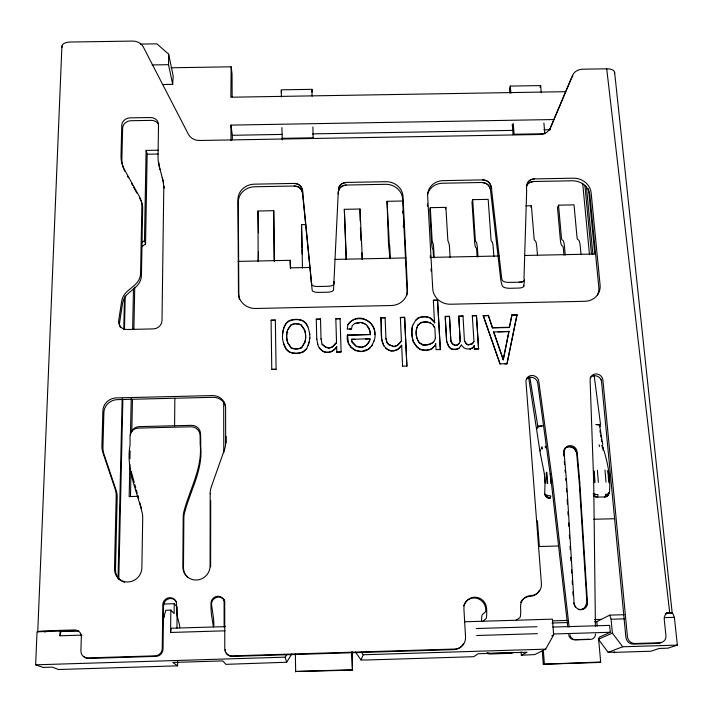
<?xml version="1.0" encoding="UTF-8"?>
<svg xmlns="http://www.w3.org/2000/svg" width="713" height="713" viewBox="0 0 713 713"><rect width="100%" height="100%" fill="white"/><g stroke="black" fill="none" stroke-linecap="round" stroke-linejoin="round"><path stroke-width="1.07" d="M210.62 566.906L210.691 500.553M316.26 319.21L320.52 319.121L316.26 319.21L316.759 339.112M163.33 604.027L174.222 603.706L174.124 613.581L170.826 610.096L165.826 610.239L162.974 620.069M176.958 628.091L177.145 607.004L174.222 603.706M46.265 631.513L37.023 631.789L35.65 664.819L43.021 667.404L52.085 667.127L58.591 669.507L177.608 665.835L177.644 661.512M225.005 630.827L170.585 632.458L170.826 610.096M174.578 425.982L174.863 398.237M162.742 84.526L172.68 84.366L168.518 64.687L168.651 54.143L156.869 43.849L140.247 44.099M322.026 344.192L325.538 346.973L328.996 347.935L332.392 346.812L336.554 342.552L332.383 347.079L328.987 348.194L325.529 347.231L322.026 344.192L321.037 338.746M141.352 247.072L145.559 243.926L147.154 154.222L146.103 150.425L158.241 150.202M145.559 243.926L144.472 240.611L146.103 150.425M129.846 464.27L129.178 496.569L137.957 496.337M129.962 458.7L130.123 450.91M130.443 435.313L131.21 398.558M132.636 329.513L133.491 288.302M130.488 496.15L130.987 471.685M131.807 431.641L132.458 399.396M133.884 329.335L134.748 287.072M118.046 578.778L122.173 398.549M123.75 329.566L124.49 297.303M118.768 579.758L122.868 399.423M124.463 329.299L125.221 295.904M325.681 352.195C330.119 352.739 334.406 350.529 336.679 346.714C335.226 349.593 332.338 351.794 329.103 352.374C324.023 353.167 318.15 348.933 317.748 344.022M171.102 67.771L231.172 66.817L230.843 97.218L565.569 91.683M333.951 281.466L333.809 284.157A6.257 2.094 -0.9 0 1 327.695 286.296L318.06 286.501A6.257 2.103 -1 0 1 311.697 284.63L302.882 194.658C303.453 189.275 300.137 183.054 294.068 183.419L254.345 184.168A16.568 15.169 -3.8 0 0 237.928 199.595L238.463 292.874A16.969 15.909 -6 0 0 255.593 308.488L391.366 305.521A16.88 15.829 8.4 0 0 407.497 289.246L403.005 196.44A16.479 15.098 6.5 0 0 385.893 181.699L346.349 182.439L342.801 183.259A8.182 7.487 3.4 0 0 339.085 186.842L338.167 193.989M406.704 295.521A16.8 15.766 8.4 0 0 407.078 291.421L402.613 198.98A16.408 15.044 6.5 0 0 385.581 184.302L346.215 185.041L342.686 185.852A8.137 7.451 3.4 0 0 338.987 189.417L338.265 192.153L333.541 289.897A6.257 2.282 -0.8 0 1 327.436 292.205L318.524 292.392A6.257 2.282 -1 0 1 312.169 290.351L302.517 192.831L301.644 190.13A8.155 7.469 -0.7 0 0 297.749 186.699L294.166 186.022L254.621 186.761A16.497 15.116 -3.8 0 0 238.276 202.136L238.828 295.048A16.898 15.838 -6 0 0 239.425 299.139M81.852 635.123L59.954 635.782L60.15 630.221M61.915 46.024L37.744 631.932A11.729 1.141 -0.6 0 1 47.227 630.773L74.607 629.962A7.246 6.791 -51.6 0 1 81.335 636.807L80.899 650.996A7.273 6.827 -53.6 0 0 87.672 657.912L155.202 655.844A7.201 6.863 -57.2 0 0 162.261 648.527L162.796 604.793A7.059 6.782 -52.1 0 1 169.747 597.654A7.059 6.782 -52.1 0 1 176.574 604.366A11.568 1.15 89.9 0 0 177.332 616.469L179.373 624.321A4.608 0.455 89.9 0 1 179.667 627.877M335.832 318.782L340.083 318.684L335.832 318.782L336.536 342.819M340.039 352.115L336.821 352.195L341.126 351.839M362.364 259.265L359.994 209.025L344.334 209.328L346.161 259.63M333.889 282.74L333.827 283.792M609.392 492.728C610.854 478.432 607.993 464.208 603.938 450.563M172.68 84.366L173.197 75.997L168.651 54.143M374.084 340.921C380.056 324.121 359.414 309.094 347.944 324.691C355.261 312.936 376.241 319.495 374.69 334.691M370.083 347.953C360.849 356.928 344.825 347.561 347.436 335.039L370.466 334.513C370.519 328.871 366.625 322.855 360.635 322.347L354.717 323.506L352.24 325.627L351.464 329.005L349.334 329.058M359.994 209.025L360.163 221.075M351.464 329.005L347.213 329.103L347.944 324.691M369.771 338.684L369.78 339.985L369.771 338.684L351.821 339.352L354.985 339.281M351.242 347.686L348.559 343.318L347.436 335.039M369.815 339.718C368.888 343.702 365.591 346.848 361.509 347.454L356.34 346.527C351.054 341.937 348.621 337.534 356.366 346.268L361.536 347.186L364.922 346.072L366.589 344.994L369.04 341.812M354.717 323.506L359.619 322.811M355.635 350.716L351.268 347.427M526.738 186.022L527.308 183.294A8.182 7.38 16.3 0 1 530.82 179.729L534.295 178.918L573.466 178.188A16.524 14.848 18.7 0 1 591.148 192.84L600.105 285.111A16.96 15.517 23.4 0 1 584.901 301.287L450.464 304.228A16.889 15.757 14.1 0 1 432.729 288.703L427.648 195.968A16.479 15.035 10.7 0 1 443.165 180.63L482.523 179.89C488.548 179.569 492.113 185.621 491.738 191.066L501.524 276.974A4.171 0.731 85.1 0 0 502.282 280.209L502.487 280.565A6.265 2.068 1.9 0 0 509.581 282.41L519.135 282.205A6.274 2.059 2 0 0 524.385 280.093L524.251 279.737A4.171 0.588 -86.8 0 1 524.046 276.501L526.684 190.398C525.668 185.246 528.235 178.74 534.295 178.918M523.779 286.323L524.403 280.485M360.805 351.643L368.461 349.12L372.578 344.851M170.585 632.458L171.12 628.242L225.299 626.629M402.64 201.004L387.043 201.307L388.478 243.124A9.92 0.642 89 0 0 389.093 249.194L389.913 258.721M347.409 335.306L370.466 334.513M381.678 338.675L380.867 317.784L385.109 317.686L385.938 338.577L386.972 342.703L388.763 344.744L393.977 346.705L397.346 345.591L401.472 341.072L397.399 345.324L394.031 346.447L388.808 344.486L387.016 342.445L385.983 338.31M385.109 317.686L380.822 318.06M608.341 493.761L607.316 496.061A4.403 3.396 57.6 0 1 605.15 496.711L604.419 496.551A4.349 0.963 87.1 0 0 605.595 494.367A4.403 1.747 4.3 0 0 608.341 493.761A4.403 3.396 57.3 0 1 604.419 496.551M338.372 189.587C338.568 185.532 342.409 182.448 346.349 182.439M338.265 192.153C338.479 188.116 342.293 185.041 346.215 185.041M563.582 451.641L565.035 448.334L567.129 447.06A5.802 4.118 10.9 0 1 571.051 446.882L574.972 448.976L576.612 452.443L579.25 482.558L586.906 602.601C587.209 606.959 582.539 610.613 578.359 609.428M606.968 495.749A4.34 3.895 -22.1 0 0 609.276 492.264L608.118 494.858A4.34 3.904 -22 0 1 607.351 495.517M385.483 347.944C389.984 353.06 398.451 350.903 401.669 345.226L402.578 366.384M309.888 337.962L308.346 345.538M390.742 350.948L394.164 350.867L397.587 349.495M406.865 366.286L404.61 317.249L400.376 317.347L401.419 341.34M483.28 315.511L500.098 364.102L483.182 315.788L488.352 315.396L492.469 327.9L509.376 327.517L511.97 314.87L517.023 314.763L507.05 363.692L504.973 363.986M509.376 327.517L511.97 314.87M503.218 359.833L508.957 331.385L493.601 332L503.218 359.833L508.957 331.385M506.925 363.942L517.023 314.763M401.669 345.226L397.533 349.753M450.135 257.446L449.618 248.801A9.911 1.087 89.1 0 0 448.664 242.687L447.871 240.575L445.883 207.358L430.296 207.661L429.805 210.023L431.588 242.251A9.911 0.971 89.1 0 0 432.434 248.302L433.067 249.71L433.575 257.821M563.591 451.525L563.858 450.277M282.437 334.7C283.391 329.843 284.211 323.747 289.032 321.126A16.978 16.114 -2.6 0 1 302.668 320.823L306.144 323.836L307.918 326.884M258.48 251.858L258.364 261.448M430.866 349.317A14.162 13.395 13.8 0 1 419.734 349.236L417.069 347.213L413.397 342.106A34.099 32.147 15.9 0 1 412.586 325.574L412.649 325.306A34.117 32.165 15.9 0 0 413.46 341.839L417.132 346.955L419.797 348.978A14.171 13.395 13.8 0 0 431.748 348.702L434.992 345.511M418.157 318.256L418.219 317.98A14.144 13.36 13.5 0 1 430.082 317.713C435.117 321.741 437.889 326.367 430.01 317.989A14.135 13.351 13.5 0 0 418.157 318.256L415.724 320.36M435.367 338.488L434.877 327.9L433.014 324.843L430.358 322.846A11.372 10.748 13.7 0 0 420.18 323.078L417.675 325.458L420.117 323.346A11.363 10.74 13.7 0 1 426 322.098M445.518 208.936L445.883 207.358M59.954 635.782L60.97 631.54L78.715 631.005M435.438 338.229C434.146 343.844 428.05 345.68 422.934 345.003L419.413 343.006L417.613 339.664A19.492 18.395 14.8 0 1 416.989 327.267M309.13 342.142L306.706 348.71L303.346 351.919A16.978 16.123 -2.6 0 1 289.603 352.231C284.639 349.7 283.435 343.577 282.491 338.586M433.361 300.271L437.577 300.182L433.361 300.271L434.52 323.025M422.934 345.003C426.303 345.012 431.909 344.138 433.834 341.634M430.358 322.846L430.287 323.123A11.363 10.74 13.7 0 0 426.837 322.169M433.014 324.843L434.333 327.401M493.868 256.546L493.262 247.91A9.902 1.417 89.2 0 0 492.059 241.805L491.435 241.226A3.957 0.561 89.3 0 1 490.963 238.81L488.182 199.364L472.657 199.658L471.997 202.055L474.6 241.377A9.902 1.292 89.3 0 0 475.687 247.42L476.257 248.017A3.966 0.517 89.2 0 1 476.703 250.468L477.131 256.921M537.798 426.026L537.165 428.317A4.242 2.005 -6.7 0 1 538.796 426.837A6.845 3.226 -6.8 0 1 540.294 426.24A4.242 2.005 -6.8 0 1 542.468 425.911L537.798 426.026L529.795 377.132M435.652 343.675L436.071 349.646L440.331 349.548L437.577 300.182M541.283 92.735L540.659 85.587L510.321 86.086L509.519 88.893L509.831 92.966M459.564 342.864L457.051 345.261L454.502 345.315L451.819 343.301L450.848 341.251L449.484 316.26L445.26 316.349L446.677 341.081L448.682 346.233L450.509 348.274C453.005 350.038 457.131 349.04 458.94 348.336C456.365 349.914 453.085 349.94 450.429 348.532L448.602 346.491L446.596 341.349L445.242 317.704M440.331 349.548L437.506 300.467M450.848 341.251L449.484 316.26M459.422 328.14L458.7 316.331L463.013 315.957L464.448 340.939L466.347 344.005L468.111 345.003L472.3 343.871L473.967 341.5L472.309 315.752L476.525 315.654L478.583 348.924L474.332 349.022L474.234 345.645C474.626 347.971 465.402 351.09 472.657 347.766M565.035 448.334L563.591 452.782L563.858 456.008M463.013 315.957L458.7 316.331M454.502 345.315L457.14 345.003L458.78 343.924M540.044 87.458L540.659 85.587M458.789 316.055L460.206 341.037L459.546 330.288M459.475 343.122L460.295 340.769M461.311 345.163L464.145 347.962L466.765 348.942L470.17 348.862M472.309 315.752L476.525 315.654M464.448 340.939L466.436 343.746L468.209 344.744L472.398 343.613L473.967 341.5M435.723 343.408L434.912 345.769L431.677 348.969M417.738 325.19L416.927 327.534A19.483 18.386 14.8 0 0 417.551 339.932L419.413 343.006M600.533 424.458L599.713 426.748A4.26 1.987 -7.9 0 0 599.009 425.331L598.617 425.108A4.26 1.987 -7.9 0 0 595.881 424.574L600.533 424.458L594.161 375.599M374.12 340.662L371.455 346.527M474.234 345.645L472.567 348.024M474.332 349.022L478.69 348.666M530.793 207.278L531.399 205.701L525.855 205.807M352.596 669.712L295.583 671.486L352.418 670.158L352.026 651.637M584.883 607.645L586.906 602.601C587.164 606.558 583.35 609.989 579.455 609.624M492.469 327.9L488.352 315.396M549.696 129.748L571.38 78.457A11.952 10.463 15.6 0 1 572.967 75.926M521.096 651.914L521.337 655.229L527.005 652.235L478.129 653.741L473.771 656.691L367.418 659.98L360.983 659.944L363.229 654.757L361.429 652.172M581.05 254.737L580.248 246.128A9.884 2.068 89.5 0 0 578.564 240.049L577.664 239.47A3.948 0.82 89.6 0 1 576.995 237.064L574.018 204.872L558.537 205.166L557.504 207.536L560.338 239.63A9.884 1.943 89.6 0 0 561.906 245.655L562.753 246.252A3.957 0.775 89.5 0 1 563.386 248.685L563.965 255.12M287.909 329.656L290.815 325.208A11.39 10.811 -2.6 0 1 294.211 324.094M521.337 655.229L534.768 654.587L545.677 649.151L553.662 634.891L552.423 619.151L464.457 621.789M412.586 325.574L415.786 320.084L418.219 317.98M177.608 665.835L172.796 662.448L222.759 660.906L225.887 664.347L286.662 662.243L285.182 657.154L286.858 654.454M286.662 662.243L291.769 654.008M526.613 185.38L528.859 182.902L533.324 181.521L572.325 180.79A16.444 14.795 18.7 0 1 589.918 195.389L598.813 287.294A16.889 15.463 23.4 0 1 597.342 295.2M458.94 348.336L461.4 344.905M301.537 347.784L304.843 342.24A22.869 21.702 -4.3 0 0 304.567 329.789L301.038 324.7A11.399 10.82 -2.6 0 0 290.797 324.932L287.482 330.172A22.843 21.693 -0.9 0 0 287.704 342.623L291.243 348.015A11.399 10.829 -2.6 0 0 301.537 347.784L304.852 342.498A22.861 21.693 -4.3 0 0 304.576 330.057L301.046 324.976A11.39 10.811 -2.6 0 0 298.497 324.165M306.697 348.452L303.337 351.661A16.996 16.132 -2.6 0 1 289.594 351.972L286.1 348.924L283.418 342.721M564.402 449.128C567.619 444.555 576.068 446.944 576.612 452.443L573.831 448.04M482.754 621.415L486.052 618.599A9.242 1.168 87.2 0 0 486.596 608.376A11.666 11.248 58.7 0 0 474.564 597.2A11.666 11.248 58.7 0 0 463.922 609.054L465.544 636.959A11.782 11.372 65.4 0 1 454.778 649.044L231.77 655.88A7.139 6.898 -65.2 0 1 224.8 648.982L224.702 602.984A7.014 6.8 -55.6 0 0 217.848 596.255A7.014 6.8 -55.6 0 0 210.959 603.358A11.56 0.856 89.6 0 0 211.601 615.453L213.41 626.861M141.932 242.509L144.472 240.611M551.782 635.907L553.662 634.891M594.615 621.718L596.799 621.656L609.704 615.132L624.08 614.704M552.851 627.083L609.642 625.372L610.275 632.271L599.375 637.128A4.474 0.927 85.8 0 0 598.875 641.958L600.658 661.994L599.312 662.475L543.27 664.222L542.263 650.898M609.704 615.132L611.094 619.24L612.378 633.108L598.359 639.276L608.162 652.324L614.624 652.119L613.964 652.368L650.898 651.227L659.222 648.438L668.019 648.162L677.35 645.105L674.382 617.342L672.715 613.251L666.085 613.447M543.27 664.222L600.658 661.994M595.792 496.747L596.246 496.569A4.314 2.103 -73.3 0 1 594.081 493.94A4.394 1.747 4.2 0 1 593.198 493.592M608.162 652.324L622.707 646.78L677.35 645.105M533.324 181.521L529.866 182.323A8.137 7.344 16.3 0 0 526.372 185.879M671.824 613.278A11.533 1.105 -3.1 0 0 669.685 612.414C666.192 612.324 663.821 616.068 664.24 619.294L665.942 635.55A7.183 6.631 53.9 0 1 659.873 642.761L634.918 643.518A7.166 6.658 54.6 0 1 627.44 636.718L602.904 379.976A6.551 6.069 30.3 0 0 595.925 373.942A6.551 6.069 30.3 0 0 590.106 380.279L593.706 482.015L595.417 626.228M666.602 612.966L668.518 612.913A7.112 6.551 52.3 0 0 665.256 613.938M552.432 620.863L566.862 620.426M594.615 619.597L601.273 619.392M611.094 619.24L624.419 618.839M664.391 617.645L674.382 617.342M551.996 623.002L568.386 622.511M553.27 634L610.275 632.271M589.107 639.231L574.339 639.686A5.561 5.321 65.4 0 1 568.671 634.623M35.65 664.819L285.182 657.154M363.229 654.757L545.677 649.151M558.252 545.998L539.376 546.523L537.406 520.829M597.342 497.113L604.936 496.908M593.751 519.278L614.775 518.707M402.631 366.134L406.927 366.036L404.61 317.249M500.214 363.853L507.05 363.692M271.796 369.45L276.109 369.352L275.352 320.119L271.083 320.217L271.769 369.2L276.109 369.352M400.323 317.624L404.556 317.526M445.179 316.625L449.404 316.536M483.182 315.788L488.245 315.672M511.845 315.146L516.898 315.039M492.576 327.632L509.501 327.249M497.95 331.901L508.832 331.652M365.519 339.04L369.744 338.942M258.142 261.421L257.999 211.003L273.721 210.7L274.362 261.118M302.018 247.678L301.537 224.657L305.734 224.577M238.151 261.395L290.164 260.325L290.592 268.623M334.95 259.398L406.009 257.928M430.438 257.42L499.278 255.994M524.821 255.468L594.767 254.024L588.466 188.749M309.977 267.446L290.307 267.856L290.164 260.325M147.154 154.222L158.126 154.026M523.618 285.28L523.788 285.815A6.274 2.237 2.3 0 1 518.529 288.088L509.706 288.284A6.265 2.246 2.2 0 1 502.612 286.269L502.335 285.744A10.419 1.836 85 0 1 500.517 277.776L490.624 191.093C490.713 186.351 486.489 182.296 481.783 182.492L442.604 183.223A16.399 14.982 10.8 0 0 427.488 194.613M312.071 96.237L311.955 89.33L281.261 89.829L281.385 97.039M231.012 140.63L230.95 125.105L553.894 119.534M230.95 125.105L232.313 135.292L282.375 134.409M312.419 133.884L512.674 130.381M543.832 129.837L550.507 129.721M282.107 138.34L313.194 137.796M152.11 64.936L168.518 64.687M614.401 73.635A10.08 4.768 -8.7 0 0 606.718 68.813L582.628 69.197A12.005 10.499 15.6 0 0 572.486 75.48L550.284 127.992A12.139 10.784 14.6 0 1 539.919 134.481L199.462 140.479A12.246 10.971 -6.1 0 1 188.392 134.302L143.322 46.987A12.05 10.526 -8 0 0 132.582 41.078L70.222 42.022A10.134 5.089 5.7 0 0 62.049 47.361M294.166 186.022C298.114 185.888 302.071 188.793 302.517 192.831M482.523 179.89L486.114 180.567A8.173 7.424 13.2 0 1 490.17 183.99L491.159 186.699M481.783 182.492L485.357 183.161A8.128 7.38 13.2 0 1 489.394 186.574L490.384 189.266M294.068 183.419L297.66 184.106A8.199 7.504 -0.7 0 1 301.581 187.546L302.446 190.264M355.653 350.457L360.831 351.384M361.464 322.855L363.184 323.328M390.786 350.689C377.079 346.438 382.756 328.087 380.867 317.784M325.681 352.445L323.078 351.464L319.272 348.069M454.582 345.056L452.817 344.058L450.937 340.983M419.476 342.739L422.996 344.744M364.049 323.568L365.787 324.558M367.115 326.082L369.379 329.638L370.43 334.78M291.243 348.015L287.722 342.891A22.825 21.684 -0.9 0 1 287.499 330.44M612.378 633.108L622.707 646.78M355.493 652.056L360.983 659.944M127.342 175.906L128.393 177.813M131.557 183.526L132.609 185.433M133.661 187.341L136.825 193.054M139.463 197.813L140.514 199.72M547.326 497.46L546.826 495.205A4.367 1.765 3.3 0 1 545.008 493.984A4.34 3.922 -19.3 0 0 549.153 497.834M573.555 602.993L575.489 607.226M383.683 345.903L381.892 339.709M594.517 496.195L594.081 493.94M493.708 331.732L503.333 359.584M139.846 502.772L141.468 508.512M131.352 471.917L134.285 482.558M134.873 484.688L135.746 487.879M136.335 490L137.208 493.2M137.796 495.321L138.678 498.512M309.79 334.085C308.667 329.192 307.677 322.998 302.66 320.547A16.987 16.123 -2.6 0 0 289.015 320.85C283.15 324.486 282.286 332.534 282.508 338.844M603.055 447.247L603.474 449.342M602.316 445.634L602.69 447.523M601.915 445.375L602.289 447.229M599.134 444.769L599.49 446.543M316.759 338.844L317.748 344.29M545.204 446.151L545.498 447.924M542.058 446.908L542.361 448.771M541.515 447.185L541.818 449.083M599.758 426.222L602.717 444.52M539.893 448.86L540.231 450.964M599.945 430.759L600.293 432.916M600.64 435.064L600.988 437.212M601.335 439.36L601.683 441.516M311.643 284.264L311.26 281.02M528.591 377.266L539.349 447.425A32.504 5.82 87.9 0 0 540.427 454.047L543.805 470.919A15.044 2.647 87.5 0 1 544.928 487.015L544.705 493.298A4.331 3.913 -19.3 0 0 546.728 496.667M231.172 66.817L232.037 73.92L232.144 96.843M606.718 68.813L669.685 612.414M608.216 470.785L609.125 481.81M607.815 470.58L608.75 481.89M605.016 470.108L606.005 482.131M569.134 627.075L552.7 483.102L538.805 381.508A6.524 6.123 26.9 0 0 531.898 375.466A6.524 6.123 26.9 0 0 525.953 381.811L541.417 583.787A11.613 11.069 52.1 0 1 533.903 595.07L528.128 596.023A11.711 11.15 55.2 0 0 520.561 607.378A9.233 1.399 86.8 0 1 519.866 617.592L515.909 620.417A4.554 0.677 86.8 0 0 515.757 620.693M597.405 470.304L598.376 482.336M594.143 470.936L595.052 482.246M593.564 471.168L594.455 482.202M567.798 626.932L551.514 484.082L537.762 383.291A6.488 6.096 27 0 0 526.515 379.191M614.624 72.361L672.181 612.913M257.999 211.003L258.462 232.803M271.083 320.217L275.352 320.119M550.293 473.503L550.962 483.592M546.871 472.175L547.673 483.503M546.31 472.407L547.094 483.459M586.407 186.735L592.886 254.256M584.865 185.095L591.442 253.819M544.616 473.762L545.267 483.093M582.681 183.25L589.473 254.666M601.335 379.298L625.889 637.351A7.13 6.622 54.7 0 0 633.331 644.115L658.161 643.358A7.148 6.604 54 0 0 661.45 642.315M565.231 255.067L564.464 246.448A9.884 1.943 89.5 0 0 562.86 240.37L562.013 239.791A3.948 0.775 89.6 0 1 561.381 237.384L558.537 205.166M596.799 621.656L597.191 626.059M543.903 123.046L544.821 133.714L514.1 134.258L513.262 123.572M564.313 461.391L564.589 464.618M565.044 469.992L565.222 472.149M565.765 478.601L565.953 480.749M537.513 255.637L536.8 247.019A9.893 1.738 89.4 0 0 535.356 240.923L534.598 240.343A3.957 0.695 89.5 0 1 534.028 237.937L531.399 205.701M510.321 86.086L510.882 93.234M512.264 124.124L513.102 134.775M543.315 650.006L544.358 663.75M477.977 256.867L477.398 248.231A9.902 1.301 89.2 0 0 476.284 242.126L475.714 241.538A3.957 0.517 89.3 0 1 475.277 239.122L472.657 199.658M476.427 315.93L478.583 348.924M566.479 488.458L566.683 491.801M567.165 499.581L567.432 504.029M567.913 511.809L568.127 515.151M568.609 522.932L568.814 526.265M569.357 535.16L569.562 538.502M570.043 546.283L570.257 549.616M570.739 557.406L570.944 560.739M571.487 569.634L571.701 572.967M572.174 580.756L572.387 584.09M572.869 591.87L573.074 595.212M404.547 240.557L405.171 243.57A9.92 0.758 89 0 1 405.376 244.256M434.208 257.776L433.727 249.131A9.92 0.971 89.1 0 0 432.853 243.008L432.149 240.896L430.296 207.661M427.444 204.007L427.568 206.209M430.269 255.691L430.394 257.892M430.991 268.89L431.115 271.092M281.305 90.774L281.403 92.645M402.64 211.057L402.747 213.249M403.326 225.29L403.424 227.483M390.332 258.685L389.949 250.022A9.929 0.642 88.9 0 0 389.325 243.891L387.043 201.307M361.847 252.821L362.088 259.3M360.404 227.536L360.885 240.45M351.839 339.085L351.892 341.429M346.366 259.594L344.334 209.328M351.857 652.163L352.418 670.158M340.083 318.684L341.108 352.097M336.679 346.714L336.821 352.195M301.537 224.657L302.481 268.106M320.52 319.121L321.028 339.014M312.918 127.048L313.15 138.295M309.79 333.818L309.888 338.229M302.169 254.051L302.08 248.962M295.342 653.901L295.681 671.922M281.92 127.582L282.232 139.908M273.721 210.7L274.211 261.092M311.955 89.33L311.973 92.146M232.313 135.292L232.331 139.739M226.092 436.267L226.11 442.942M223.686 401.615L223.793 452.773M224.087 599.571L224.14 627.369M476.676 635.541A6.827 0.606 -2.4 0 1 478.78 635.443L535.427 633.723A6.845 0.597 -2.6 0 1 537.433 633.697M476.257 628.572A6.818 0.633 -2.4 0 1 478.352 628.474L534.91 626.772A6.836 0.633 -2.6 0 1 536.916 626.745M595.257 496.48A4.34 3.904 -21.7 0 1 593.519 495.695M608.59 472.79A15.026 3.36 87.2 0 1 608.857 474.796M609.285 481.177A15.026 3.36 87.2 0 1 609.294 483.28M605.676 496.498A4.394 3.396 57.3 0 0 608.724 493.548A4.394 1.747 4.3 0 0 609.276 492.264M603.225 450.349A32.45 7.406 87.7 0 1 602.779 448.138M606.451 495.998A4.34 3.904 -22 0 1 605.64 496.239M548.68 498.013A4.323 2.219 -72.6 0 1 546.818 495.196M163.277 615.408A15.018 14.34 -53.9 0 1 164.32 616.977M44.857 632.021A4.688 0.455 -0.6 0 1 48.573 631.442L75.819 630.631A7.21 6.765 -51.7 0 1 77.601 630.818M225.566 406.312A13.11 12.549 -18.1 0 0 212.982 397.319L117.306 399.628A13.271 12.477 -26.1 0 0 103.884 412.542L102.939 447.176A22.326 21.123 -29.3 0 0 103.982 454.234L116.103 490.303A22.798 21.506 -36.3 0 1 117.182 497.505L115.488 569.607A13.948 13.289 -45.4 0 0 124.454 582.289M224.925 602.004A6.978 6.773 -55.8 0 0 211.485 604.152L213.303 616.888A11.515 0.838 89.6 0 1 213.891 625.747M120.55 327.641A8.609 7.995 -18.3 0 1 119.588 322.65L122.547 303.417A17.112 15.864 -16.4 0 1 128.313 293.373L135.541 287.286A17.005 15.633 -15.8 0 0 141.415 275.405L142.662 208.392A20.873 18.912 -13 0 0 140.978 200.611M124.793 171.263A32.843 29.527 -9.4 0 1 121.887 158.5L122.627 128.135A8.164 7.264 -9.8 0 1 130.925 120.72L151.209 120.372A8.146 7.264 -8.8 0 1 158.17 123.884M590.284 377.667A6.515 6.043 30.4 0 1 597.102 376.17A6.515 6.043 30.4 0 1 601.567 381.767M463.646 605.872A11.604 11.185 58.9 0 1 485.758 609.152L485.624 611.701L482.336 614.642A11.399 1.408 87.1 0 0 481.525 621.281M539.242 590.391A11.551 11.016 52.3 0 1 532.834 595.899L527.085 596.843A11.658 11.096 55.3 0 0 520.65 602.369M176.369 601.736A7.032 6.747 -52.3 0 0 163.562 605.587L163.036 649.106A7.166 6.827 -57.4 0 1 156.013 656.388L88.831 658.447A7.237 6.8 -53.7 0 1 83.965 656.513M463.61 643.465A11.729 11.31 65.6 0 1 454.083 649.614L232.197 656.415A7.103 6.863 -65.3 0 1 226.199 653.063M187.394 577.2A13.805 13.36 -46.8 0 1 183.482 567.682L183.856 518.11A22.575 21.889 -36.1 0 1 184.845 511.738C190.656 489.983 203.116 469.421 200.683 446.231A18.52 1.551 89.1 0 0 200.576 434.689L200.54 433.593A8.716 8.467 10.2 0 0 191.521 425.331L139.169 426.632A8.752 8.467 14.7 0 0 131.005 433.139M164.106 186.182A54.099 48.787 -13 0 1 164.311 188.205M163.616 183.17A54.099 48.787 -13 0 0 162.929 180.211L159.356 166.878A47.245 42.646 -6.3 0 1 158.036 156.281L158.509 124.686A8.182 7.29 -8.7 0 0 150.479 117.52L130.105 117.868A8.199 7.29 -9.8 0 0 121.763 125.319L121.014 155.782A32.985 29.634 -9.3 0 0 124.374 169.444L139.721 197.171A20.971 18.984 -12.9 0 1 141.878 205.87L140.604 273.15A17.085 15.704 -15.8 0 1 134.704 285.084L127.449 291.189A17.192 15.936 -16.4 0 0 121.647 301.278L118.67 320.592A8.654 8.03 -18.3 0 0 126.994 329.495L153.304 328.907A8.627 8.039 -16.4 0 0 162.003 320.618L163.758 189.703A54.348 48.974 -13 0 0 162.243 177.582M225.504 651.379A7.103 6.863 -65.3 0 1 225.263 649.561M160.06 169.542A47.031 42.486 -6.3 0 1 158.856 162.537M595.507 634A5.597 5.339 64.5 0 1 590.471 639.409L575.712 639.855A5.597 5.348 65.3 0 1 570.017 634.766M513.137 652.359A6.872 6.551 61.5 0 1 509.884 653.366L490.009 653.981A6.872 6.569 63.2 0 1 486.631 653.17M512.54 652.547A6.907 6.586 61.4 0 1 510.829 652.832L490.856 653.447A6.898 6.604 63.1 0 1 487.469 652.636M295.913 323.943A11.39 10.811 -2.6 0 1 297.615 324.023M301.528 347.525A11.408 10.838 -2.6 0 1 291.234 347.757M524.376 280.093A6.274 2.059 2 0 1 519.135 282.205M210.183 493.717L210.094 565.935A13.868 13.422 -46.6 0 1 196.396 580.025A13.868 13.422 -46.6 0 1 182.822 566.71L183.205 516.916A22.682 21.987 -35.9 0 1 184.204 510.508C190.184 488.325 202.768 467.327 200.148 443.638A11.907 0.998 89.1 0 0 200.077 436.187L200.041 435.082A8.761 8.503 10.2 0 0 190.977 426.784L138.358 428.085A8.797 8.503 14.6 0 0 129.962 436.837L130.007 437.942A11.925 1.64 89.3 0 1 130.007 445.411C125.898 468.388 136.495 489.813 141.878 511.649A22.985 21.836 -38.4 0 1 142.716 518.012L141.851 567.869A14.019 13.351 -45.2 0 1 127.885 581.986A14.019 13.351 -45.2 0 1 114.49 568.644L116.21 496.203A22.905 21.604 -36.2 0 0 115.123 488.975L102.957 452.737A22.433 21.212 -29.2 0 1 101.914 445.652L102.868 410.866A13.333 12.54 -26 0 1 116.362 397.899L212.492 395.581A13.173 12.602 -18 0 1 225.593 407.872L225.673 442.523A22.192 21.319 -23.1 0 1 224.452 449.645L211.449 486.435A22.433 21.836 -28.7 0 0 210.183 493.717M579.785 482.38L577.111 451.855A6.684 6.283 35.7 0 0 570.035 445.607A6.684 6.283 35.7 0 0 564.063 452.185L566.648 482.728L574.081 602.984A6.934 6.64 62.4 0 0 581.211 609.668A6.934 6.64 62.4 0 0 587.467 602.592L579.785 482.38M596.843 496.756A4.349 0.945 87.1 0 0 597.984 494.572A4.394 1.747 4.2 0 1 594.678 494.127A4.323 2.103 -73.3 0 0 596.843 496.756M549.732 498.022A4.349 0.784 87.4 0 0 550.686 495.838A4.376 1.765 3.3 0 1 547.406 495.401A4.323 2.219 -72.9 0 0 549.732 498.022"/></g></svg>
